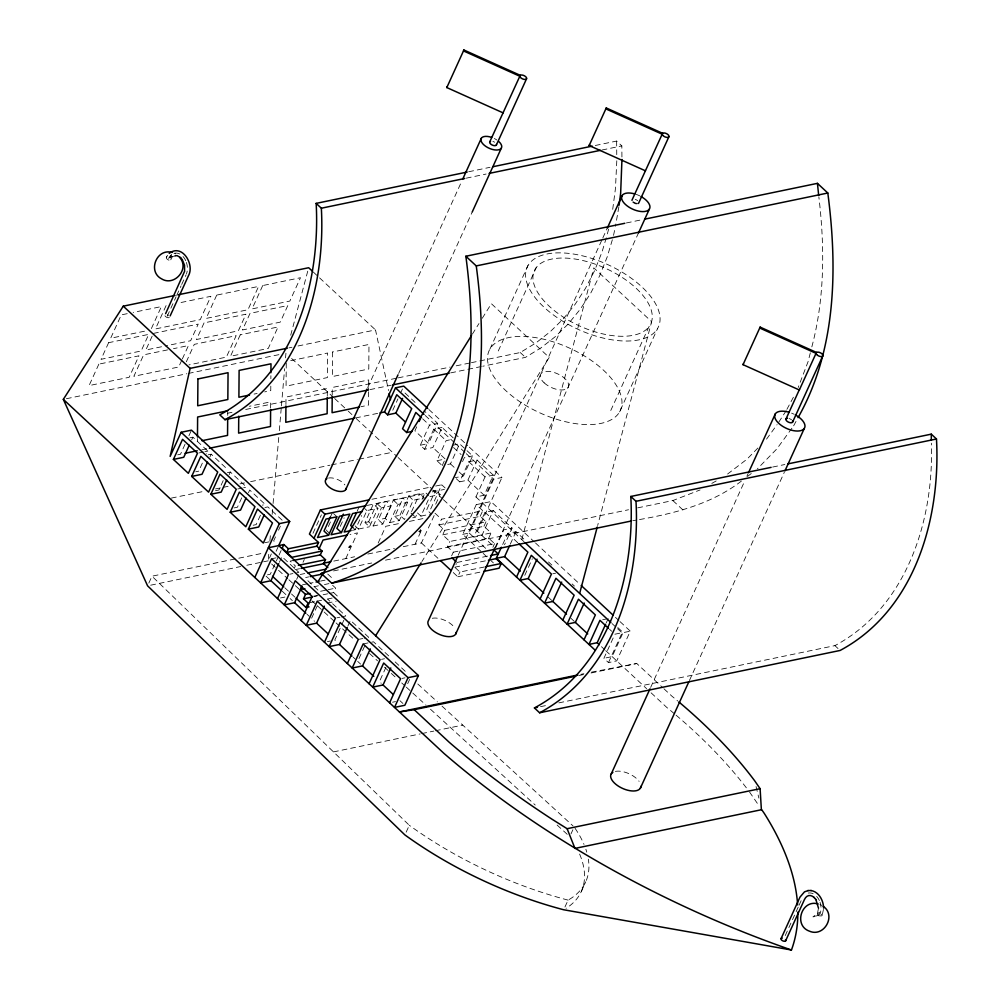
<?xml version="1.0" encoding="UTF-8"?>
<svg xmlns="http://www.w3.org/2000/svg" width="1000" height="1000" viewBox="0 0 1000 1000"><rect width="100%" height="100%" fill="white"/><g stroke="black" fill="none" stroke-linecap="round" stroke-linejoin="round"><path stroke-width="0.75" stroke-dasharray="5 3.75" d="M197.425 441.65L197.45 438.575M227.712 415.387L227.738 412.312M270.625 408.025L270.675 401.863L249.425 406.275M270.8 386.15L270.763 390.625L264.7 391.887M270.863 378.7L270.887 375.725M285.938 404.487L285.988 397.075L327.337 388.5L327.287 395.913M286.262 363.125L286.075 386.15L327.425 377.575L327.625 353.013L289.225 360.975M332.225 394.888L332.287 387.475L368.7 379.925L368.612 390.312M368.6 391.8L368.488 405.15L360.913 406.725M268.325 559.275L268.85 553.088M269.913 540.688L270.575 532.938M272.162 514.35L272.962 505.05M273.087 503.5L278.788 436.875M279.312 430.675L281.3 407.425M281.438 405.875L284.613 368.688M285.538 357.85L285.938 353.2M818.5 908.188L817.387 913.775M823.475 909.412L822.113 915.562M612.712 209.325L615.462 188.487L616.8 160.675M618.888 206.713L615.462 226.275M608.65 229.037L606.712 236.375M613.525 235.387L615.138 227.8M810.325 352.837L808.05 361.737L798.213 387.45M811.838 346.9C824.762 298.225 824.8 246.9 818.875 197.138M521.812 539.65L593.812 267.887L651.65 321.688L597.65 525.5M290.712 335.2L308.663 267.725M606.287 237.812L601.975 252.162L594.45 270.975L585.45 288.425L575.037 304.438L563.237 318.913L550.138 331.8L535.8 343.025L520.262 352.537L471.463 362.663M612.35 239.775L607.175 257L599.65 275.812L590.65 293.263L580.225 309.275L568.438 323.75L555.337 336.637L540.988 347.863L525.462 357.375L482.762 366.238M818.538 915.325L819.538 912.175L812.925 916.875L819.75 915.788A2.537 1.087 17.6 0 0 822.038 914.862A2.537 1.087 17.6 0 0 818.175 913.4A2.537 1.087 17.6 0 0 818.538 915.325L812.925 916.875M151.387 328.537L161.388 306.575L133.175 312.425M152.162 336.163L145.85 350.012L163.775 346.287M166.088 305.6L155.45 328.938L200.25 319.65L210.888 296.312L178.038 303.125M167.25 316.163L176.05 296.863M176.688 295.475L181.088 285.825M181.713 284.438L186.112 274.788M181.725 360.312L178.663 367.013L133.863 376.3L143.65 354.85L167.537 349.9M182.338 358.975L188.438 345.562L173.512 348.663M186.337 361.788L194.275 344.35L236.163 335.675L226.375 357.125L188.988 364.875M185.012 444.325L180.5 454.25L177.537 454.862M188.9 435.812L191.475 430.15M191.675 439.862L192.9 437.188L207.85 451.087L206.625 453.762M202.35 463.137L198.688 471.175L195.738 471.788M148.837 583.088L151.975 576.2L263.425 553.088M209.963 456.875L211.188 454.188L228.075 469.913M223.188 480.625L218.925 489.988L214.488 490.913M229.137 474.7L230.35 472.025L246.6 487.137L243.637 487.75M241.713 497.85L237.438 507.225L233.012 508.137M248.487 492.7L249.7 490.025L265.3 504.525L262.35 505.138M260.413 515.237L256.15 524.612L253.188 525.225M275.487 536.888L273.663 540.9L276.688 543.725M278.538 530.188L280.375 526.175M269.45 558.075L271.325 553.938M276.125 551.263L278.062 547.013M278.425 556.438L270.3 574.263L266.438 575.062M279.05 555.075L281.55 549.587M279.363 562.288L281.938 556.625L298.837 572.337L294.413 573.25M367.7 387.612L461.975 180.738M294.15 568.625L295.375 565.95L290.175 561.112L293.188 560.487M312.987 533.312L321.413 514.837M303.012 562.35L304.3 559.513M296.637 579.4L298.738 574.8M330.487 516.812L332.438 512.55M330.425 521.975L326.538 530.5L329.95 533.675M398.638 373.462L472.25 211.938M392.762 410.238L397.938 398.888M401.163 391.8L402.463 388.963M340.275 526.362L344.162 517.837M357.137 511.287L359.075 507.025M317.325 605.675L311.512 618.438L314.562 621.275M352.45 530.3L355.213 529.738L361.688 515.513M355.075 525.875L358.488 529.05L366.912 510.575L377.938 508.288L373.387 504.05L364.963 522.537L369.513 526.763L377.938 508.288M345.788 558.612L357.5 532.9L350.012 534.45M329.125 593.513L333.65 592.575L335.675 588.138L330.475 583.3M368.65 521.775L376.95 503.575L386.587 501.575L391.138 505.8L382.85 524L373.2 526L368.65 521.775L364.963 522.537M416.737 426.812L414.913 430.825L428.55 443.525L437.713 423.438L424.062 410.737M373.2 526L381.488 507.8L391.138 505.8M382.85 524L378.3 519.775L386.587 501.575M385.112 518.362L393.413 500.15L403.062 498.15L407.612 502.388L399.312 520.588L389.663 522.587L385.112 518.362L378.3 519.775M453.25 437.9L442.038 427.45L432.875 447.537L424.625 449.25L420.3 445.238L429.462 425.15L437.713 423.438M378.175 543.038L385.812 526.3L400.575 523.237M343.825 620.237L334.787 640.088L337.612 642.712M389.663 522.587L397.962 504.387L407.612 502.388M424.625 449.25L433.787 429.162L442.038 427.45M399.312 520.588L394.762 516.35L403.062 498.15M347.887 626.038L350.475 620.363L368.675 637.288L364.237 638.2M399.925 515.288L408.713 496L419.738 493.713L424.288 497.95L413.263 500.238L404.475 519.513L399.925 515.288L394.762 516.35M411.575 511.625L419.738 493.713M441.163 464.637L436.975 460.737L446.125 440.65L453 439.225M489.913 349.1L527.987 265.538M422.075 499.338L425.25 492.375L428.65 495.55M412.738 517.8L415.5 517.225L417.375 513.1M442.212 465.613L445.262 458.913M417.5 512.938L420.9 516.112L429.787 496.613L440.125 494.462L435.588 490.238L432.625 490.85M498.288 350.962L536.362 267.4M420.9 516.112L431.25 513.962L426.7 509.738L435.588 490.238M358.975 658.55L364.787 645.788M447.713 464.475L450.462 463.9L459.613 443.812L472.612 455.9L463.462 475.988L455.213 477.7M445.125 487.962L441.712 484.8L430.725 508.9L426.7 509.738M415.075 544.237L422.075 528.888M435.688 504.212L440.125 494.462M403.263 546.688L421.425 542.925L435.275 513.125M462.537 461.625L464.363 457.612L472.612 455.9M438.888 524.888L480.175 516.337L486.012 521.775L444.738 530.337L438.888 524.888L441.475 519.237L482.75 510.675L476.25 504.637L462.7 534.362L482.038 552.337M456.325 478.738L459.663 481.838L468.812 461.75L477.062 460.05L493.312 475.15L484.162 495.238L475.913 496.95L524.087 541.763M442.675 534.85L483.963 526.287L491.112 532.938L449.825 541.5L442.675 534.85L444.738 530.337M459.663 481.838L467.912 480.125L477.062 460.05M385.887 667.438L379.425 681.612L381.238 683.288M447.438 546.75L488.713 538.188L494.562 543.625L453.288 552.188L447.438 546.75L449.825 541.5M475.913 496.95L485.062 476.863L493.312 475.15M451.625 555.825L453.288 552.188M458.162 555.35L602.15 239.4M602.8 237.987L607.312 228.075M462.7 534.362L469.175 533.025L493.713 479.188L501.962 477.475L468.837 446.675M484.425 566.975L459.963 572.038L454.762 567.212L456.375 563.663M480.175 516.337L482.75 510.675M493.275 510.575L485.012 512.288L473.663 537.2L481.912 535.487L493.275 510.575L512.112 528.1L504.55 544.712M407.688 683.675L409.625 679.412M477.425 531.312L501.962 477.475M453.263 572.537L457.812 576.763L459.963 572.038M483.963 526.287L486.012 521.775M488.713 538.188L491.112 532.938M492.9 547.263L494.562 543.625M495.075 547.65L638.4 233.15M495.662 547.8L503.862 529.812L512.112 528.1M502.688 544.487L507.725 533.413L515.975 531.7L526.05 541.075M510.3 544.163L515.975 531.7M406.163 832.175L409.3 825.288L151.975 576.2M524.775 575.35L532.337 558.737M610.775 410.487L648.85 326.925A63.975 31.6 24.5 0 0 581.75 260.287A63.975 31.6 24.5 0 0 547.225 304.288A63.975 31.6 24.5 0 0 648.85 326.925M619.575 411.912A72.1 35.612 24.5 0 0 537.8 338A72.1 35.612 24.5 0 0 506.85 391.6A72.1 35.612 24.5 0 0 619.575 411.912L657.663 328.35A72.1 35.612 24.5 0 0 575.887 254.438A72.1 35.612 24.5 0 0 544.938 308.038A72.1 35.612 24.5 0 0 657.663 328.35M606.25 622.863L608.188 618.612M620.013 621.6L630.288 631.163L616.737 660.888L608.488 662.6L603.888 658.325L614.237 635.638M608.488 662.6L622.038 632.875L630.288 631.163M617.788 627.537L623.125 632.513L612.137 656.612L603.888 658.325M571.013 833.863L572.9 829.737M650.662 687.387L744.312 481.9M746.888 476.225L748.188 473.387M564.95 907L568.088 900.113A142.413 70.338 24.5 0 0 588.35 859.175M581.337 891.438L585.737 881.787M689.388 680.588L784.325 472.262M785.238 935.588L798.438 906.625M799.062 905.238L802.212 898.35M786.175 410.7L777.975 423.4M786.9 409.338L794.925 394.387M793.65 425.812L797.3 419.012M419.725 531.163C418.875 533.35 422.713 530.487 420.312 529.85M166.412 257.125L167.55 255.3M175.512 256L168.738 256.975A2.537 1.4 32 0 0 166.375 258.05A2.537 1.4 32 0 0 169.9 260.25A2.537 1.4 32 0 0 169.85 257.675L171.462 255.075M170.725 259.812L171.887 257.775M472.35 334.162L478.963 323.562M482.275 318.263L491.362 303.688L549.2 357.475L421.912 561.538M766.538 439.137L777.1 424.613M791.9 428.237L776.925 448.8L757.425 468.825M420.062 530.9L420.387 529.95M757.862 448.038L747.025 459.162L726.075 475.188M420.062 530.763L420.962 530.462M741.4 481.087C710.138 505.175 670.987 514.375 632.812 520.688M747.562 476.375L751.263 473.537M558.825 702.875L834.912 645.625C906.737 607.238 934.112 520.138 931.35 443.2M419.675 531.25L418.9 531.287M711.812 483.4L718.325 479.762M637.7 507.85L672.85 500.562L700.075 489.95M169.85 257.675L172.688 256.837M468.688 171.75L490.037 167.312M595.288 145.488L616.638 141.062L621.838 145.9L621.938 157.963M466.262 178.162L486.087 174.05M602.013 150.013L621.838 145.9M127.238 313.663L121.287 314.887L110.662 338.225L146.3 330.838M626.35 222.963L643.162 219.475M153.425 333.4L198.212 324.113L190.65 340.725L165.263 345.988M288.9 347.875L291.938 347.25M298.012 345.988L375.513 329.913L388.537 390.538M66.375 398.725L186.825 373.75M188.35 373.438L279.837 354.462M254.075 394.087L257.113 393.462M227.413 413.275L231.988 412.325M245.712 409.475L396.712 378.162M398.237 377.85L450.1 367.088M456.2 365.825L469.938 362.975M369.888 389.637L391.238 385.213M450.725 372.875L481.238 366.55M189.95 437.8L192.9 437.188M201.812 449.825L207.9 448.562M355.588 417.938L378.425 413.212M198.988 452.925L203.412 452.013M204.887 451.7L207.85 451.087M208.225 454.8L211.188 454.188M227.4 472.638L230.35 472.025M420.3 445.238L428.55 443.525M171.35 498.1L204.887 491.138M215.562 488.925L221.663 487.663M223.188 487.35L229.288 486.087M239.963 483.862L244.525 482.925M250.625 481.65L329.913 465.213M331.438 464.9L357.362 459.525M358.888 459.212L392.425 452.25M237.738 488.975L242.162 488.05M452.738 445.238L459.613 443.812M436.975 460.737L445.225 459.025L432.875 447.537M264.913 507.525L267.863 506.912L282.812 520.825M371.962 499.263L429.588 487.312M435.65 486.05L441.712 484.8M367.312 505.4L426.3 493.162M432.35 491.912L444.45 489.4M264.8 542.737L269.225 541.825M358.488 529.05L369.513 526.763M476.25 504.637L490.975 501.575L534.362 541.938M409.438 521.4L425.688 518.025M271.6 558.763L276.038 557.85M150.638 585.2L240.712 566.525M246.812 565.262L262.087 562.1M263.612 561.775L268.188 560.825M772.65 467.05L784.85 464.513M333.8 561.087L354.613 556.775M367.85 554.038L394.4 548.525M295.05 569.65L299.562 568.713M289.975 574.175L292.925 573.562M300.25 574.487L304.762 573.55M333.512 570.925L371.725 563M385.487 560.15L628.525 509.75M305.675 577.525L308.688 576.9M302.488 584.837L308.512 583.587M310.025 583.275L313.038 582.65M320.562 581.087L325.087 580.15M313.9 586.737L318.425 585.8M324.45 584.55L328.963 583.612M280.462 597.962L284.9 597.05M456.925 562.487L489.025 555.825M320.613 591.25L326.637 590.013M328.137 589.7L335.675 588.138M313.637 596.175L318.062 595.25M454.762 567.212L486.875 560.55M314.062 596.638L317.075 596.013M323.1 594.763L327.625 593.825M309.575 602.737L315.6 601.487M317.1 601.175L321.625 600.237M327.65 599L332.163 598.062M327.125 603.125L336.163 601.25M457.812 576.763L482.275 571.688M336.912 617.825L339.862 617.212M341.337 616.9L345.763 615.988L327.575 599.062M552.812 573.787L555.562 573.212M327.4 641.625L330.35 641.012M358.338 639.425L362.762 638.513M363.175 643.938L373.512 641.8L390.412 657.513M381.55 659.35L384.5 658.737M602.688 619.75L606.812 618.888M402.062 678.425L405.012 677.812M614.875 634.212L623.125 632.513M392.55 702.212L395.5 701.6M580.862 674.338L583.913 673.713M591.525 672.125L636.788 663.512L662.8 687.712M578.85 675.537L583.425 674.587M591.05 673L636.788 663.512M540.525 706.675L548.15 705.088M333.475 751.9L420.163 733.925M421.688 733.6L433.85 731.087M435.375 730.763L462.738 725.088M418.988 531.388L419.637 532M350.35 545.35C344.412 550.975 356.225 543.525 348.95 546.775M350.913 545.85L349.6 547.388M173.875 253.038L175.575 253.85M819.938 904.488L821.637 905.3M417.8 683.988L437.388 701.9M442 706.125L573.013 825.925M271.637 563.987L277.4 569.25M278.55 570.3L287.762 578.725M288.913 579.775L299.262 589.25M311.925 600.825L316.537 605.037M317.688 606.087L334.95 621.888M336.1 622.938L354.513 639.775M369.487 653.462L377.537 660.825M384.45 667.15L390.2 672.412M391.35 673.462L397.1 678.725M401.712 682.938L405.163 686.087M406.312 687.15L425.887 705.037M430.487 709.25L535.225 805.037M557.1 825.037L569.763 836.625M520.262 352.537L525.462 357.375M834.912 645.625L838.025 648.525M672.85 500.562L683.25 510.225M313.188 271.938L375.513 329.913M428.875 409.5L467.7 445.613M405.025 393.025L417.825 404.95M425.188 415.45L453.738 442.013M454.888 443.075L465.163 452.638M466.3 453.7L493.713 479.188M422.638 418.8L429.462 425.15M433.787 429.162L446.125 440.65M453.537 447.537L461.112 454.588M468.812 461.75L485.062 476.863M450.462 463.9L454.8 467.925M459.125 471.962L463.462 475.988M467.912 480.125L484.162 495.238M535.513 543L580.05 584.425M615.45 617.35L618.875 620.538M548.5 561.95L551.862 565.075M572.163 583.962L574.438 586.075M612 623.525L616.462 627.688M617.575 628.725L622.038 632.875M485.012 512.288L503.862 529.812M507.725 533.413L517.8 542.788M609.538 629.25L611.675 631.237M663.938 688.763L671.85 696.137A404.8 199.95 24.5 0 1 677.725 700.987M291.6 358.462L333.512 397.45M334.65 398.512L347.113 410.1M348.25 411.15L355.037 417.475M356.175 418.525L396.962 456.463M398.1 457.525L432.1 489.15M433.225 490.2L442.287 498.638M443.425 499.688L495.225 547.863M548.337 597.263L551.725 600.413M571.05 618.387L574.288 621.4M601.462 646.688L604.675 649.663M605.737 650.65L646.612 688.675M651.087 692.825L666.725 707.375A404.8 199.95 24.5 0 1 674.912 714.188M469.175 533.025L485.863 548.538M483.175 553.4L489.988 559.75M491.125 560.8L493.4 562.913M434.975 513.188L441.475 519.237M408.713 496L413.263 500.238M410.95 513L415.5 517.225M393.413 500.15L397.962 504.387M421.425 542.925L438.475 558.787M376.95 503.575L381.488 507.8M364.637 508.462L366.912 510.575M352.938 527.612L355.213 529.738M333.575 513.6L336.987 516.775M327.738 574.062L332.612 578.587M333.65 592.575L338.188 596.812M307.85 580.712L319.113 591.2M395.15 661.912L407.537 673.438M284.825 587.762L290.4 592.962M291.525 594L294.875 597.112M266.125 576.225L270.963 580.725M282.225 591.2L286.725 595.388M290.1 598.538L292.362 600.625M307 614.25L309.262 616.35M353.137 657.163L355.412 659.275M357.688 661.388L360.588 664.1M399.938 700.688L402.887 703.438M749.513 791.975L759.087 805.888M756.05 786.525L758.875 798.1M616.638 141.062L616.75 154.637M579.612 854.075A142.413 70.338 24.5 0 1 566.112 908.312M676.075 715.175A404.8 199.95 24.5 0 1 748.612 790.788M615.388 771.388A16.25 8.025 24.5 0 1 639.125 781.363M432.312 618.275A15.237 7.525 24.5 0 1 454.562 627.612M494.325 138.512A11.175 5.513 24.5 0 1 496.8 139.963M328.562 478.038A11.175 5.513 24.5 0 1 344.875 484.888M791.587 413.137A16.25 8.025 24.5 0 1 794.175 414.288M636.175 194.375A15.237 7.525 24.5 0 1 639.837 195.912M575.025 828.238A142.413 70.338 24.5 0 1 584.012 844.438M585.875 849.287A142.413 70.338 24.5 0 1 586.775 852.163M568.088 900.113A248.2 122.587 24.5 0 1 409.3 825.288M808.275 893.062A13.713 9.887 78.3 0 1 813.487 893.913M816.663 896.413A13.713 9.887 78.3 0 1 819.65 901.188M820.062 902.3A13.713 9.887 78.3 0 1 819.75 914.663M492.887 141.45A3.65 1.8 24.5 0 1 494.613 142.225M789.125 418.562A3.65 1.8 24.5 0 1 791.575 419.862M635.25 199.412A3.65 1.8 24.5 0 1 637.7 200.712M169.275 317.538A2.537 1.25 24.5 0 1 166.287 317.075A2.537 1.25 24.5 0 1 164.988 315.038M167.325 314.85A2.537 1.25 24.5 0 1 168.5 315.425M168.575 258.475A13.713 9.887 78.3 0 1 179.85 254.037M183.025 256.537A13.713 9.887 78.3 0 1 186.012 261.312M186.425 262.425A13.713 9.887 78.3 0 1 186.513 273.812M332.575 351.987L332.375 376.55L368.787 369L368.975 344.438L332.575 351.987M98.85 364.137L89.075 385.6L129.175 377.275L138.95 355.825L98.85 364.137M108.625 342.688L101.05 359.3L141.15 350.988L148.725 334.375L108.625 342.688M204.05 322.9L196.488 339.513L238.363 330.825L245.938 314.212L204.05 322.9M216.725 295.1L206.088 318.438L247.963 309.75L258.6 286.413L216.725 295.1M240.263 334.812L230.487 356.275L268.263 348.438L278.038 326.987L240.263 334.812M250.037 313.363L242.463 329.975L280.25 322.137L287.812 305.538L250.037 313.363M262.712 285.562L252.075 308.9L289.85 301.062L300.487 277.725L262.712 285.562M544.138 382.812A15.237 7.525 24.5 0 0 568.088 387.45A15.237 7.525 24.5 0 0 551.2 371.75A15.237 7.525 24.5 0 0 544.138 382.812"/><path stroke-width="1.5" d="M197.463 437.025L197.625 417.013L227.75 410.775M227.688 418.462L227.55 435.4L201.95 440.712M238.738 416.175L238.612 433.113L270.487 426.5L270.613 409.562M270.912 372.738L270.988 363.8L239.112 370.412L238.9 397.238L249.525 395.037M285.925 405.975L285.788 422.3L327.137 413.725L327.275 397.4M332.212 396.375L332.088 412.7L359.387 407.038M619.087 205.225L620.65 193.325L621.95 159.475M797.85 912.15A404.8 199.95 24.5 0 1 791.45 950L563.688 909.762A248.2 122.587 24.5 0 1 404.913 834.938L147.587 585.837L63.325 399.363L123.263 306.175L190.125 368.363L170.15 456.4L181.137 432.287L191.475 430.15L289.688 521.487L278.7 545.6L418.4 675.537L404.862 705.263L394.525 707.412L408.062 677.675L418.4 675.537M579.65 593.438L597.25 527.013M503.125 112.875L446.812 87.562L447.212 86.638M519.825 76.237L520.225 75.312L463.9 50L463.512 50.925L519.825 76.237L489.725 141.938M645.475 170.837L589.163 145.525L589.562 144.6M662.175 134.2L662.575 133.275L606.263 107.963L605.862 108.888L662.175 134.2L632.087 199.9A3.65 1.8 24.5 0 0 632.013 200.375M743.037 364.675L760.138 327.113L816.45 352.425L799.35 389.988L743.037 364.675L743.438 363.75M760.138 327.113L759.737 328.038L816.05 353.35M165.613 313.663L184.587 271.288L184.537 265.238L182.237 259.625M170.15 315.912L188.438 275.8C194.913 264.363 181.988 243.212 169.213 253.4M173.412 459.425L182.562 439.338L197.512 453.237L188.35 473.325L173.412 459.425L183.75 457.275L189.237 445.225M191.688 476.425L200.837 456.337L217.738 472.05L208.588 492.137L191.688 476.425L202.025 474.275L207.525 462.225M210.863 494.25L220.012 474.162L236.262 489.275L227.1 509.363L210.863 494.25L221.2 492.113L226.688 480.062M230.212 512.25L239.363 492.163L254.963 506.675L245.812 526.763L230.212 512.25L240.55 510.112L246.038 498.062M446.812 87.562L463.9 50M248.375 529.15L257.525 509.062L272.475 522.962L263.325 543.05L248.375 529.15L258.712 527L264.212 514.95M254.812 577.475L279.35 523.638L289.688 521.487M288.4 548.763L283.85 544.525L282.175 548.212L291.913 557.288L322.05 551.038L316.85 546.2L286.725 552.45L288.4 548.763L318.525 542.513L309.425 534.05L320.412 509.95L368.938 499.888M277.512 598.575L288.5 574.475L271.6 558.763L260.625 582.863L270.963 580.725L278.712 563.713M325.725 479.712L367.05 389.025M462.625 179.325L481.35 138.225M313.975 538.288L324.963 514.175L365.8 505.712M496.4 144.938L526.575 78.725M316.85 546.2L318.525 542.513M330.487 516.812L324.012 531.025L328.562 535.262L336.987 516.775L325.962 519.062L317.538 537.55L328.562 535.262M310.062 593.438L305.538 594.375L300.35 589.55L301.95 586.013M345.688 489.65L397.987 374.875M472.25 211.938L501.312 148.175M318.725 549.513L323.038 540.037L347.013 535.075M301.175 620.588L312.162 596.475L295.262 580.763L284.275 604.875L294.613 602.725L301.725 587.125M379.95 412.887L384.513 411.95L395.5 387.837L403.75 386.125L427.725 408.438M293.188 560.487L320.3 554.875L322.05 551.038M295.988 598.15L306.038 607.5L308.062 603.05L303.512 598.825L305.538 594.375M384.513 411.95L387.612 414.825L396.775 394.738L411.712 408.638L402.562 428.725L406.662 432.537L412.163 431.4M343.363 514.15L336.875 528.362L341.425 532.587L349.85 514.113L339.513 516.25L331.087 534.738L341.425 532.587M301.075 568.4L323.675 563.713L325.5 559.7L320.3 554.875M387.612 414.825L395.863 413.113L402.575 398.387M356.488 512.712L350.662 525.5L352.938 527.612M324.45 642.237L335.425 618.125L317.238 601.2L306.25 625.312L316.588 623.162L324.338 606.15M406.662 432.537L415.812 412.45L421.5 417.738M419.175 421.45L420.4 418.775M347.35 663.538L358.338 639.425L340.138 622.5L329.15 646.612L339.487 644.463L347.25 627.45M589.163 145.525L606.263 107.963M369.087 683.75L380.075 659.65L363.175 643.938L352.2 668.037L362.537 665.9L370.288 648.888M389.6 702.825L400.575 678.725L383.688 663.012L372.7 687.113L383.038 684.975L390.788 667.962M457.525 556.775L428.45 620.562A15.237 7.525 24.5 0 0 439.787 634.562A15.237 7.525 24.5 0 0 456.262 632.238M607.312 228.075L622.15 195.525M668.925 136.688L638.75 202.9A3.65 1.8 24.5 0 1 637.95 203.525M455.662 634.125L494.425 549.062M638.4 233.15L649.375 209.075M488.4 560.237L496.05 558.65L501.425 547.25M496.05 558.65L501.238 563.488L499.087 568.212L483.8 571.375M595.35 650.375L496.375 558.325L504.625 556.613L509.675 545.538M516.525 577.062L527.875 552.15L518.925 543.825M540.087 598.975L551.438 574.075L531.3 555.337L519.95 580.25L528.2 578.538L537.025 559.163M562.8 620.1L574.15 595.188L555.95 578.263L544.6 603.175L552.85 601.462L561.675 582.087M584.012 639.825L595.363 614.925L578.462 599.212L567.112 624.113L575.363 622.4L584.2 603.025M608.475 628.263L599.938 620.312L588.95 644.425L597.2 642.712L605.6 624.275M611.263 773.838L650.013 688.8M748.825 471.975L775.312 413.875M785.962 419.05L799.438 389.462M792.625 422.05L822.8 355.838M640.3 788.3L688.737 682.013M784.963 470.85L804.338 428.338M781.075 938.6L799.987 897.1L804.488 891.85L808.225 890.55M785.612 940.85L804.425 899.587C806.513 894.975 810.512 894.175 814.262 897.588M798.037 417.65C836.438 349.938 837.65 268.3 827.812 193.012L817.425 183.35L644.688 219.163M317.8 581.962L471.525 335.487M375.625 635.75L421.087 562.863M316.163 203.375C320.487 282.987 294.625 374.787 219.775 414.85L224.975 419.688C299.825 379.625 325.688 287.812 321.35 208.212L316.163 203.375L467.163 172.062M787.9 463.888L931.287 434.15L936.475 438.988C940.812 518.587 914.95 610.4 840.1 650.462L539.612 712.775L534.425 707.938C609.263 667.875 635.125 576.075 630.8 496.463L771.125 467.362M539.612 712.775C614.462 672.712 640.325 580.9 636 501.3L630.8 496.463M631.275 521.013L331.688 583.138L321.287 573.462C376.175 556.6 422.2 515.625 445.55 463.2C474.113 398.413 475.112 325.375 465.85 256.25L624.825 223.287M331.688 583.138C386.562 566.275 432.587 525.3 455.95 472.875C484.513 408.075 485.513 335.05 476.25 265.912L465.85 256.25M493.088 166.688L592.238 146.125M321.35 208.212L464.738 178.475M489.137 173.412L600.487 150.325M123.263 306.175L174.938 295.462M177.975 294.825L308.663 267.725L312.062 270.887M476.25 265.912L827.812 193.012M190.125 368.363L287.375 348.188M224.975 419.688L368.363 389.95M392.762 384.888L449.2 373.188M185.062 453.3L197.237 450.775M209.425 448.25L354.062 418.263M362.25 511.538L352.6 513.538L344.175 532.025L351.075 530.588M283.85 544.525L268.363 547.737L408.062 677.675M298.387 565.325L325.5 559.7M323.312 563.263L330.8 561.712M636 501.3L936.475 438.988M307.775 572.925L325.85 569.175M321.287 573.462L324.338 572.825M310.2 576.587L322.25 574.087M316.05 582.025L319.062 581.4M300.35 589.55L304.862 588.612M490.55 555.513L498.2 553.925L493.325 549.388M303.512 598.825L312.55 596.95M485.95 566.65L501.238 563.488M306.038 607.5L309.05 606.875M577.812 674.975L399.412 711.963L414.175 709.675L575.8 676.162M534.425 707.938L537.475 707.3M414.175 709.675L449.25 742.3A570.675 281.887 24.5 0 0 552.087 819.262L567.112 828.7L760.113 788.688L761.375 809.737M175.138 255.7L177.25 255.675L180.625 257.712M810.85 890.512C818.938 891.688 823.487 900.562 823.6 908.112M807.763 890.562L811.3 890.512M172.125 252.475C156.613 247.838 147.262 271.663 161.65 278.888C174.375 286.788 189.975 268.788 179.725 257.488M818.175 903.925C801.562 899 793.213 925.487 809.4 931.15C824.125 937.7 836.612 915.325 823.162 906.287M395.5 387.837L424.05 414.4M395.863 413.113L405.475 422.05M581.188 585.487L613.162 615.225M525.212 542.812L610.887 622.487M504.625 556.613L520.3 571.188M528.2 578.538L543.862 593.1M552.85 601.462L566.5 614.15M575.363 622.4L587.75 633.925M597.2 642.712L599.338 644.7M452.05 557.95L455.95 561.575M440.75 560.9L450.988 570.425M320.412 509.95L324.963 514.175M323.675 563.713L327.825 567.575M181.137 432.287L279.35 523.638M272.538 576.337L283.7 586.725M270.963 580.725L281.1 590.15M294.613 602.725L305.875 613.2M316.588 623.162L327.962 633.737M339.487 644.463L352 656.1M362.537 665.9L373.8 676.375M383.038 684.975L393.175 694.4M63.325 399.363L444.113 753.538A570.675 281.887 24.5 0 0 791.45 950M814.05 897.35L816.025 899.675M180.413 257.462L182.387 259.8M760.113 788.688L754.638 780.738A404.8 199.95 24.5 0 0 678.888 701.963M815.875 899.5L818.5 908.188M567.112 828.7L574.975 848.4L761.7 809.675L764.325 813.475A404.8 199.95 24.5 0 1 797.613 904.9M389.188 393.562L390.487 399.625M817.425 183.35L818.713 195.613M931.287 434.15L931.325 440.188M640.925 786.287A16.25 8.025 24.5 0 1 621.425 787.875A16.25 8.025 24.5 0 1 612.888 772.312M498.913 141.625A11.175 5.513 24.5 0 1 496.275 150.025A11.175 5.513 24.5 0 1 481.188 141.237A11.175 5.513 24.5 0 1 491.637 137.387M346.125 488.275A11.175 5.513 24.5 0 1 332.713 489.363A11.175 5.513 24.5 0 1 326.838 478.663M795.425 414.938A16.25 8.025 24.5 0 1 800.85 430.625A16.25 8.025 24.5 0 1 776.087 420.225A16.25 8.025 24.5 0 1 788.95 412.225M641.012 196.525A15.237 7.525 24.5 0 1 646.087 211.225A15.237 7.525 24.5 0 1 622.888 201.488A15.237 7.525 24.5 0 1 634.938 193.975M785.438 939.775A2.537 1.25 24.5 0 1 784.475 941.275A2.537 1.25 24.5 0 1 781.263 939.675A2.537 1.25 24.5 0 1 782.225 938.175M496.475 144.462A3.65 1.8 24.5 0 1 491.925 144.887A3.65 1.8 24.5 0 1 490.538 141.312M792.537 421.012A3.65 1.8 24.5 0 1 789.025 422.388A3.65 1.8 24.5 0 1 786.263 418.675M786.762 418.425A3.65 1.8 24.5 0 1 787.438 418.312M636.475 203.588A3.65 1.8 24.5 0 1 634.712 203.062M633.862 202.613A3.65 1.8 24.5 0 1 633.138 202.087M197.925 378.95L197.712 405.775L227.838 399.525L228.05 372.7L197.925 378.95M520.375 77.35A3.65 1.8 24.5 0 0 526.275 79.112A3.65 1.8 24.5 0 0 523.062 75.237A3.65 1.8 24.5 0 0 520.375 77.35M816.6 354.45A3.65 1.8 24.5 0 0 822.5 356.225A3.65 1.8 24.5 0 0 819.287 352.35A3.65 1.8 24.5 0 0 816.6 354.45M662.725 135.3A3.65 1.8 24.5 0 0 668.625 137.062A3.65 1.8 24.5 0 0 665.425 133.2A3.65 1.8 24.5 0 0 662.725 135.3"/></g></svg>
